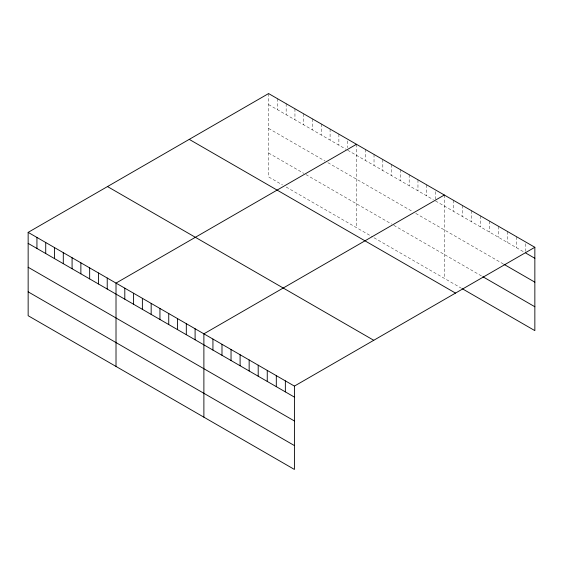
<?xml version="1.0" encoding="UTF-8"?>
<svg xmlns="http://www.w3.org/2000/svg" width="563" height="563" viewBox="0 0 563 563"><rect width="100%" height="100%" fill="white"/><g stroke="black" fill="none" stroke-linecap="round" stroke-linejoin="round"><path stroke-width="0.42" stroke-dasharray="2.81 2.11" d="M268.586 93.557L268.586 176.902L282.499 184.931M268.586 104.57L346.203 149.378M347.667 150.222L433.334 199.689M435.537 200.956L523.534 251.76M268.586 128.441L324.971 160.99M327.898 162.679L412.834 211.716M415.761 213.412L503.167 263.871M268.586 153.03L303.731 173.32M305.934 174.593L391.602 224.053M393.797 225.32L482.041 276.264M286.159 187.043L372.565 236.932M374.029 237.776L461.674 288.376M525.8 243.751L525.8 251.372M516.743 236.833L516.743 247.84M507.692 231.604L507.692 242.611M498.635 226.375L498.635 237.389M489.585 221.153L489.585 232.16M480.535 215.925L480.535 226.931M471.477 210.696L471.477 221.709M462.427 205.474L462.427 216.481M453.377 200.245L453.377 211.252M444.32 195.016L444.32 278.361M435.537 191.638L435.537 199.26M426.747 184.875L426.747 195.882M417.964 179.801L417.964 190.808M409.174 174.727L409.174 185.734M400.384 169.653L400.384 180.66M391.602 164.579L391.602 175.593M382.812 159.505L382.812 170.519M374.029 154.431L374.029 165.445M365.239 149.364L365.239 160.371M356.456 144.29L356.456 227.628M347.667 140.912L347.667 147.682M338.884 134.142L338.884 145.155M330.094 129.068L330.094 140.081M321.304 123.994L321.304 135.007M312.521 118.927L312.521 129.933M303.731 113.853L303.731 124.859M294.949 108.779L294.949 119.785M286.159 103.705L286.159 114.711M277.376 98.631L277.376 109.644"/><path stroke-width="0.84" d="M28.15 232.371L294.414 386.098L294.414 469.443L28.15 315.716L28.15 232.371L268.586 93.557L534.85 247.284L534.85 330.629L462.427 288.812M356.456 144.29L116.013 283.105L116.013 366.443M444.32 195.016L203.883 333.831L203.883 417.176M294.414 386.098L534.85 247.284M525.8 253.069L534.85 258.297M503.92 264.307L534.85 282.162M482.794 276.7L534.85 306.758M189.245 139.371L455.502 293.091M107.498 186.564L373.755 340.291M28.15 243.385L294.414 397.112M28.15 267.256L294.414 420.976M28.15 291.845L294.414 445.572M285.357 380.877L285.357 391.883M276.306 375.648L276.306 386.654M267.256 370.419L267.256 381.433M258.199 365.19L258.199 376.204M249.149 359.968L249.149 370.975M240.098 354.739L240.098 365.753M231.041 349.51L231.041 360.524M221.991 344.289L221.991 355.295M212.934 339.06L212.934 350.066M195.094 328.757L195.094 339.771M186.311 323.69L186.311 334.696M177.521 318.616L177.521 329.622M168.738 313.542L168.738 324.548M159.948 308.468L159.948 319.481M151.166 303.394L151.166 314.407M142.376 298.32L142.376 309.333M133.593 293.253L133.593 304.259M124.803 288.179L124.803 299.185M107.23 278.031L107.23 289.037M98.441 272.956L98.441 283.97M89.658 267.882L89.658 278.896M80.868 262.815L80.868 273.822M72.085 257.741L72.085 268.748M63.295 252.667L63.295 263.674M54.512 247.593L54.512 258.6M45.723 242.519L45.723 253.533M36.94 237.445L36.94 248.459"/></g></svg>
